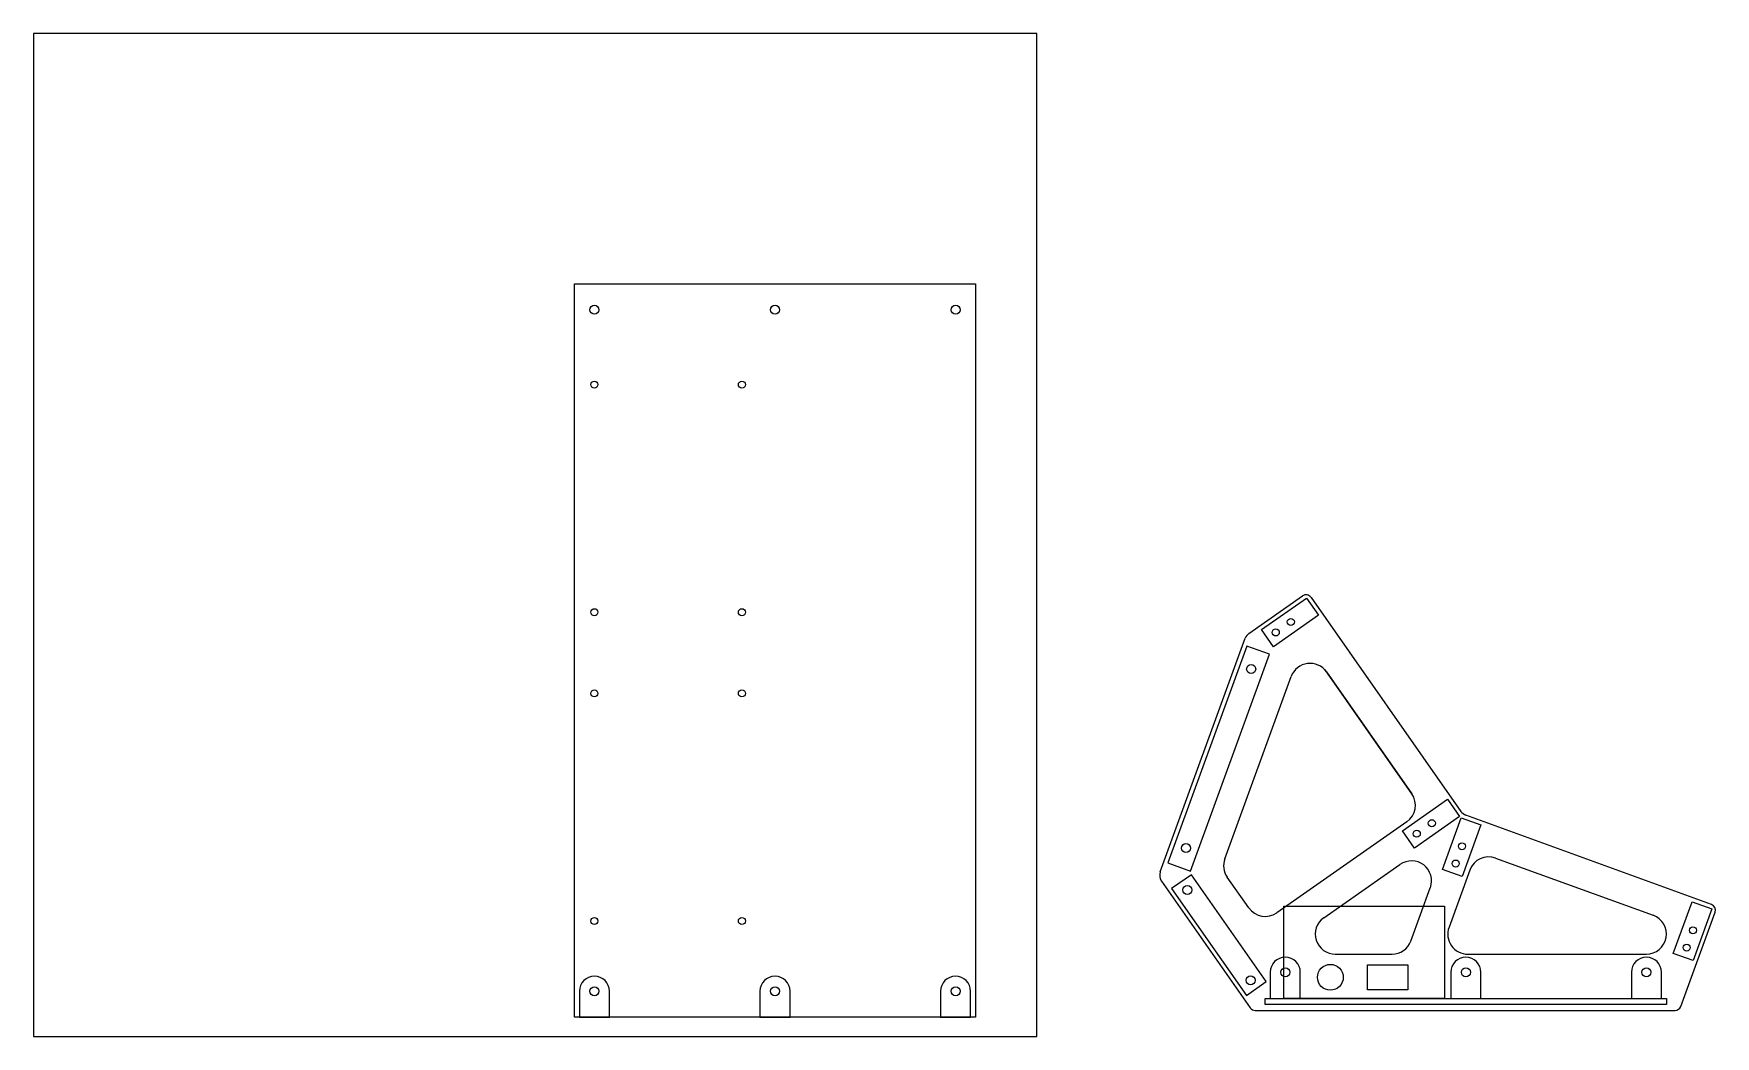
# Model space of a CAD drawing. Header units: millimetres. Extents: x 0 to 838, y 0 to 500.
import ezdxf

# ---------------------------------------------------------------- set-up
doc = ezdxf.new("R2010")
doc.units = ezdxf.units.MM
for name, color, linetype in [('Obudowy', 240, 'Continuous'), ('Podłoga', 30, 'Continuous'), ('Szyny', 6, 'Continuous'), ('Zasilacz', 4, 'Continuous'), ('Ściany', 30, 'Continuous')]:
    doc.layers.add(name, color=color, linetype=linetype)

msp = doc.modelspace()

# ---------------------------------------------------------------- linework, layer by layer
at = {"layer": 'Obudowy'}
for points in [[(565.27, 86.54), (576.55, 82.43), (615.88, 190.5), (604.61, 194.6)], [(567.19, 73.66), (604.47, 20.42), (614.3, 27.3), (577.02, 80.55)], [(613.82, 18.96), (813.82, 18.96), (813.82, 15.96), (613.82, 15.96)]]:
    msp.add_lwpolyline(points, close=True, dxfattribs=at)
for points in [[(616.32, 31.96), (616.32, 18.96), (631.32, 18.96), (631.32, 31.96)], [(706.32, 31.96), (706.32, 18.96), (721.32, 18.96), (721.32, 31.96)], [(796.32, 31.96), (796.32, 18.96), (811.32, 18.96), (811.32, 31.96)], [(272, 22.53), (272, 9.53), (287, 9.53), (287, 22.53)], [(362, 22.53), (362, 9.53), (377, 9.53), (377, 22.53)], [(452, 22.53), (452, 9.53), (467, 9.53), (467, 22.53)]]:
    msp.add_lwpolyline(points, dxfattribs=at)
for centre in [(623.82, 31.96), (713.82, 31.96), (803.82, 31.96), (279.5, 22.53), (369.5, 22.53), (459.5, 22.53)]:
    msp.add_arc(centre, 7.5, 0, 180, dxfattribs=at)
at = {"layer": 'Podłoga'}
for points in [[(0, 0), (500, 0), (500, 500), (0, 500)], [(269.5, 9.53), (269.5, 375.29), (469.5, 375.29), (469.5, 9.53)]]:
    msp.add_lwpolyline(points, close=True, dxfattribs=at)
for centre, radius in [((279.5, 362.29), 2.25), ((369.5, 362.29), 2.25), ((459.5, 362.29), 2.25), ((279.5, 324.99), 1.75), ((353, 324.99), 1.75), ((279.5, 211.49), 1.75), ((353, 211.49), 1.75), ((279.5, 171.03), 1.75), ((353, 171.03), 1.75), ((279.5, 57.53), 1.75), ((353, 57.53), 1.75), ((279.5, 22.53), 2.25), ((369.5, 22.53), 2.25), ((459.5, 22.53), 2.25)]:
    msp.add_circle(centre, radius, dxfattribs=at)
at = {"layer": 'Szyny'}
for points in [[(634.44, 218.55), (640.46, 209.95), (618.01, 194.23), (611.99, 202.83)], [(704.7, 118.2), (710.72, 109.6), (688.28, 93.89), (682.26, 102.49)], [(711.48, 109.02), (721.35, 105.43), (711.97, 79.68), (702.11, 83.28)], [(826.59, 67.13), (836.46, 63.53), (827.09, 37.79), (817.22, 41.38)]]:
    msp.add_lwpolyline(points, close=True, dxfattribs=at)
for centre in [(619.1, 201.4), (626.59, 206.65), (689.36, 101.06), (696.86, 106.3), (711.88, 94.78), (708.75, 86.18), (826.99, 52.88), (823.86, 44.28)]:
    msp.add_circle(centre, 1.75, dxfattribs=at)
at = {"layer": 'Zasilacz'}
msp.add_lwpolyline([(623.15, 64.96), (703.15, 64.96), (703.15, 18.96), (623.15, 18.96)], close=True, dxfattribs=at)
at = {"layer": 'Ściany'}
for p, q in [((605.73, 200.89), (632.47, 219.62)), ((636.65, 218.88), (711.38, 112.15)), ((561.5, 82.02), (603.9, 198.51)), ((593.69, 88.58), (626.75, 179.43)), ((686.88, 120.99), (643.64, 182.74)), ((644.34, 181.74), (686.88, 120.99)), ((836.2, 65.76), (713.77, 110.32)), ((684.43, 107.06), (619.56, 61.64)), ((643.03, 59.15), (680.98, 85.73)), ((728.65, 88.94), (807.18, 60.36)), ((562.1, 77.44), (606.36, 14.24)), ((605.63, 64.09), (594.89, 79.43)), ((715.83, 82.96), (705.42, 54.38)), ((686.44, 47.54), (696.11, 74.11)), ((820.9, 14.93), (838, 61.91)), ((648.76, 40.96), (677.04, 40.96)), ((714.82, 40.96), (803.76, 40.96)), ((608.82, 12.96), (818.08, 12.96))]:
    msp.add_line(p, q, dxfattribs=at)
msp.add_lwpolyline([(664.88, 35.71), (684.88, 35.71), (684.88, 23.21), (664.88, 23.21)], close=True, dxfattribs=at)
for centre, radius in [((619.1, 201.4), 1.75), ((626.59, 206.65), 1.75), ((606.82, 183.15), 2.25), ((689.36, 101.06), 1.75), ((696.86, 106.3), 1.75), ((574.33, 93.88), 2.25), ((711.88, 94.78), 1.75), ((708.75, 86.18), 1.75), ((574.97, 73.01), 2.25), ((826.99, 52.88), 1.75), ((823.86, 44.28), 1.75), ((623.82, 31.96), 2.25), ((646.3, 29.46), 6.45), ((713.82, 31.96), 2.25), ((803.82, 31.96), 2.25), ((606.52, 27.96), 2.25)]:
    msp.add_circle(centre, radius, dxfattribs=at)
for centre, radius, start, end in [((634.19, 217.16), 3, 35, 125), ((608.6, 196.8), 5, 125, 160), ((636.15, 176.01), 10, 35, 160), ((678.69, 115.25), 10, 305, 35), ((715.48, 115.02), 5, 215, 250), ((603.08, 85.16), 10, 160, 215), ((686.72, 77.53), 10, 340, 125), ((725.23, 79.54), 10, 70, 160), ((566.2, 80.31), 5, 160, 215), ((613.82, 69.83), 10, 215, 305), ((648.76, 50.96), 10, 125, 270), ((803.76, 50.96), 10, 270, 70), ((835.18, 62.94), 3, 340, 70), ((714.82, 50.96), 10, 160, 270), ((677.04, 50.96), 10, 270, 340), ((608.82, 15.96), 3, 215, 270), ((818.08, 15.96), 3, 270, 340)]:
    msp.add_arc(centre, radius, start, end, dxfattribs=at)

doc.saveas('drawing.dxf')
